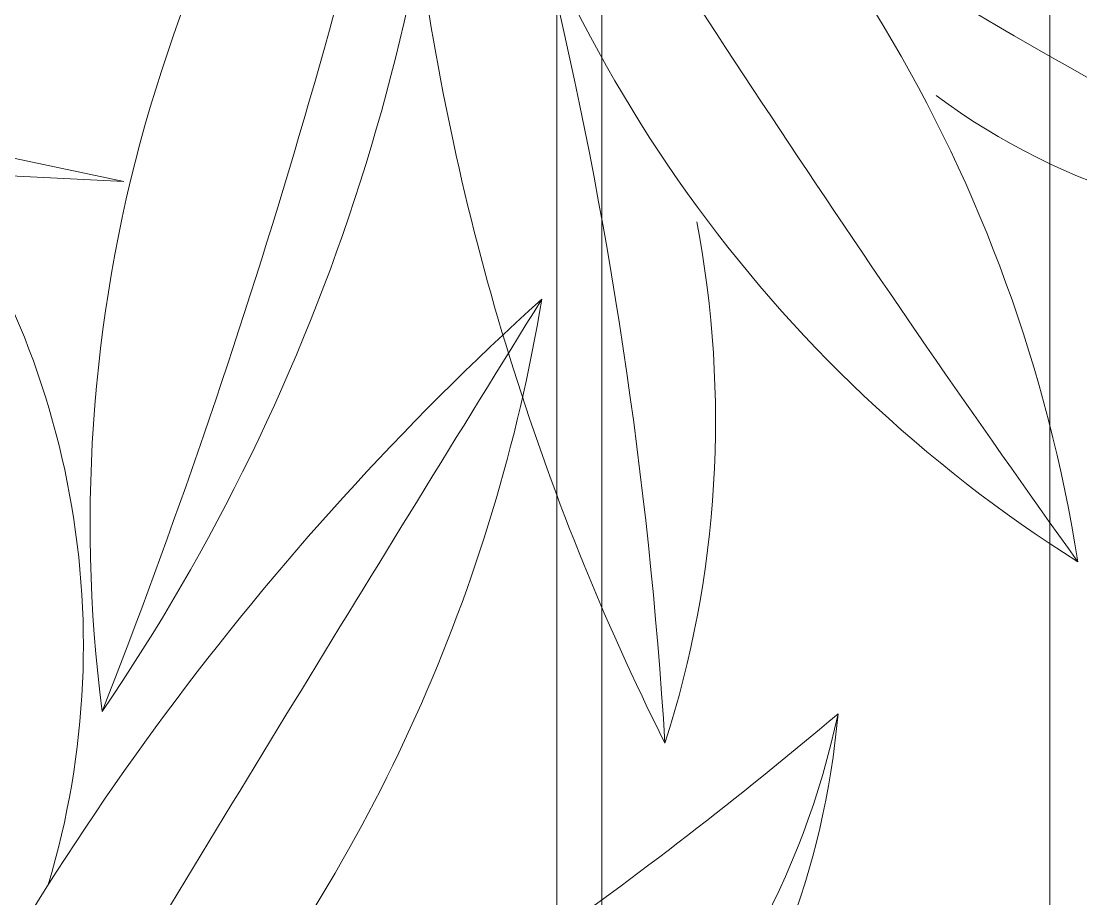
# Model space of a CAD drawing. Header units: millimetres. Extents: x 46079 to 131409, y 40831 to 60403.
# Drawn here: x 119763.8 to 120000.2, y 54814.7 to 55010.6 of the extents above; entities that cross this region are included whole.
import ezdxf

# ---------------------------------------------------------------- set-up
doc = ezdxf.new("R2010")
doc.units = ezdxf.units.MM
for name, color, linetype, lineweight in [('A-WALL', 113, 'Continuous', 18), ('G-IMPT', 8, 'Continuous', 18), ('L-PLNT', 71, 'Continuous', 18), ('L-PLNT-1', 253, 'Continuous', 18)]:
    doc.layers.add(name, color=color, linetype=linetype, lineweight=lineweight)

# ---------------------------------------------------------------- blocks, each defined once
blk = doc.blocks.new('CAY MAI VAN PHUC - CAY DUC SOC_dwg-2256080-TKCS_BỂ NƯỚC NGẦM - MẶT BẰNG NẮP BỂ')
at = {"layer": 'G-IMPT', "flags": 128}
blk.add_lwpolyline([(-439.38, 14.37), (-878.31, -78.65), (-80.26, -38.78), (-472.63, -105.23), (-446.03, -204.89), (-419.43, -198.25), (-419.43, -238.12), (-352.92, -324.49), (-326.32, -297.92), (-339.62, -364.36), (-313.02, -377.65), (-206.61, -271.34), (-366.22, -550.4), (-259.82, -417.52), (-213.26, -444.09), (-166.71, -417.52), (-166.71, -457.38), (-100.21, -470.67), (-19.93, -481.36)], dxfattribs=at)
blk = doc.blocks.new('CAY MAI VAN PHUC - CAY BONG TRANG-2256527-TKCS_BỂ NƯỚC NGẦM - MẶT BẰNG NẮP BỂ')
at = {"extrusion": (0, 0, -1), "xscale": 0.7894736842105263, "yscale": 0.7894736842105263, "zscale": -0.7894736842105263, "rotation": 180}
blk.add_blockref('CAY MAI VAN PHUC - CAY DUC SOC_dwg-2256080-TKCS_BỂ NƯỚC NGẦM - MẶT BẰNG NẮP BỂ', (0, 0), dxfattribs=at)
blk = doc.blocks.new('CAY DUA VAN PHAT - CAY DUA VAN PHAT_dwg-2253781-TKCS_BỂ NƯỚC NGẦM - MẶT BẰNG NẮP BỂ')
at = {"layer": 'G-IMPT'}
for centre, radius, start, end in [((-734.13, 1162.59), 893.42, 320.68015, 339.59855), ((-453.71, 887.69), 558.16, 326.9057, 356.2457), ((1139.97, -402.53), 1267.2, 115.21824, 137.85612), ((354.97, 1024.5), 372.19, 230.7445, 286.7036), ((17875.27, -28108.81), 33583.9, 121.033453, 121.755144), ((300.46, -7.06), 656.38, 82.64497, 130.22753), ((-760.74, 3572.92), 3144.94, 281.76683, 291.3553), ((-128.19, 1396.14), 910.32, 271.06337, 304.27673), ((308.23, 679.24), 371.77, 282.004, 349.47), ((76.52, 1194.14), 756.6, 279.42347, 308.93899), ((-1078.81, 1555.76), 1918.95, 319.73906, 330.06235), ((354.24, 677.65), 363.4, 274.943, 339.2141), ((-109.01, -621.37), 1134.17, 63.40929, 82.21971), ((-208.71, -123.73), 622.53, 32.2613, 76.62972), ((421.34, 867.87), 667.4, 217.05305, 261.06763), ((-3546.81, -5190.94), 6639.96, 54.408023, 58.453572), ((521.93, 2402.9), 2013.85, 256.40514, 266.49049), ((254.56, 841.1), 470.86, 259.1512, 287.8197), ((1370.35, 1164.74), 1623.62, 210.89916, 222.23434), ((-1680.14, -787.22), 2038.89, 24.96732, 33.2653), ((-131.34, 92.71), 300.17, 356.3118, 36.6378)]:
    blk.add_arc(centre, radius, start, end, dxfattribs=at)
blk = doc.blocks.new('CAY DUA VAN PHAT - CAY DUA VAN PHAT_dwg-V50-TKCS_BỂ NƯỚC NGẦM - MẶT BẰNG NẮP BỂ')
at = {"layer": 'G-IMPT'}
for centre, radius, start, end in [((-734.13, 1162.59), 893.42, 320.68015, 339.59855), ((-453.71, 887.69), 558.16, 326.9057, 356.2457), ((1139.97, -402.53), 1267.2, 115.21824, 137.85612), ((354.97, 1024.5), 372.19, 230.7445, 286.7036), ((17875.27, -28108.81), 33583.9, 121.033453, 121.755144), ((300.46, -7.06), 656.38, 82.64497, 130.22753), ((-760.74, 3572.92), 3144.94, 281.76683, 291.3553), ((-128.19, 1396.14), 910.32, 271.06337, 304.27673), ((308.23, 679.24), 371.77, 282.004, 349.47), ((76.52, 1194.14), 756.6, 279.42347, 308.93899), ((-1078.81, 1555.76), 1918.95, 319.73906, 330.06235), ((354.24, 677.65), 363.4, 274.943, 339.2141), ((-109.01, -621.37), 1134.17, 63.40929, 82.21971), ((-208.71, -123.73), 622.53, 32.2613, 76.62972), ((421.34, 867.87), 667.4, 217.05305, 261.06763), ((-3546.81, -5190.94), 6639.96, 54.408023, 58.453572), ((521.93, 2402.9), 2013.85, 256.40514, 266.49049), ((254.56, 841.1), 470.86, 259.1512, 287.8197), ((1370.35, 1164.74), 1623.62, 210.89916, 222.23434), ((-1680.14, -787.22), 2038.89, 24.96732, 33.2653), ((-131.34, 92.71), 300.17, 356.3118, 36.6378)]:
    blk.add_arc(centre, radius, start, end, dxfattribs=at)
blk = doc.blocks.new('CAY DUA VAN PHAT - CAY DUA VAN PHAT-V51-TKCS_BỂ NƯỚC NGẦM - MẶT BẰNG NẮP BỂ')
at = {"extrusion": (0, 0, -1), "xscale": 0.5, "yscale": 0.5, "zscale": -0.5, "rotation": 180}
for name in ['CAY DUA VAN PHAT - CAY DUA VAN PHAT_dwg-2253781-TKCS_BỂ NƯỚC NGẦM - MẶT BẰNG NẮP BỂ', 'CAY DUA VAN PHAT - CAY DUA VAN PHAT_dwg-V50-TKCS_BỂ NƯỚC NGẦM - MẶT BẰNG NẮP BỂ']:
    blk.add_blockref(name, (151.82, 370.52), dxfattribs=at)

msp = doc.modelspace()

# ---------------------------------------------------------------- linework, layer by layer
at = {"layer": 'A-WALL'}
for p, q in [((119893.35, 50657.93), (119893.35, 55286.31)), ((119993.35, 55286.31), (119993.35, 50557.93)), ((119883.35, 50667.93), (119883.35, 55276.31))]:
    msp.add_line(p, q, dxfattribs=at)

# ---------------------------------------------------------------- block references
at = {"layer": 'L-PLNT', "rotation": 270.0000000000003}
msp.add_blockref('CAY DUA VAN PHAT - CAY DUA VAN PHAT-V51-TKCS_BỂ NƯỚC NGẦM - MẶT BẰNG NẮP BỂ', (119733.35, 54896.94), dxfattribs=at)
at = {"layer": 'L-PLNT-1', "rotation": 180}
msp.add_blockref('CAY MAI VAN PHUC - CAY BONG TRANG-2256527-TKCS_BỂ NƯỚC NGẦM - MẶT BẰNG NẮP BỂ', (119093.35, 55036.94), dxfattribs=at)

doc.saveas('drawing.dxf')
